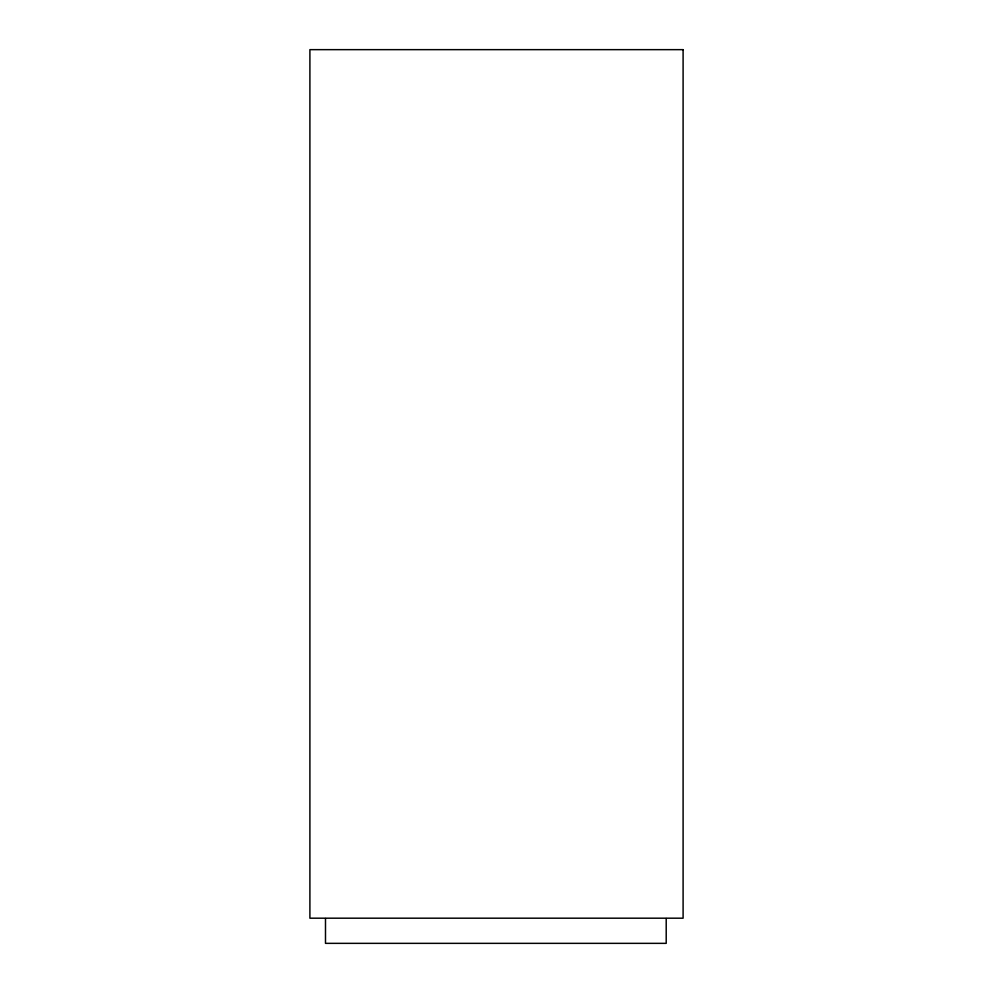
<?xml version="1.0" encoding="UTF-8"?>
<svg xmlns="http://www.w3.org/2000/svg" width="993" height="993" viewBox="0 0 993 993"><rect width="100%" height="100%" fill="white"/><g stroke="black" fill="none" stroke-linecap="round" stroke-linejoin="round"><path stroke-width="1.49" d="M666.204 918.525L666.204 943.35L325.493 943.35L325.493 918.525M683.097 49.65L309.903 49.65L309.903 918.19L683.097 918.19L683.097 49.65"/></g></svg>
